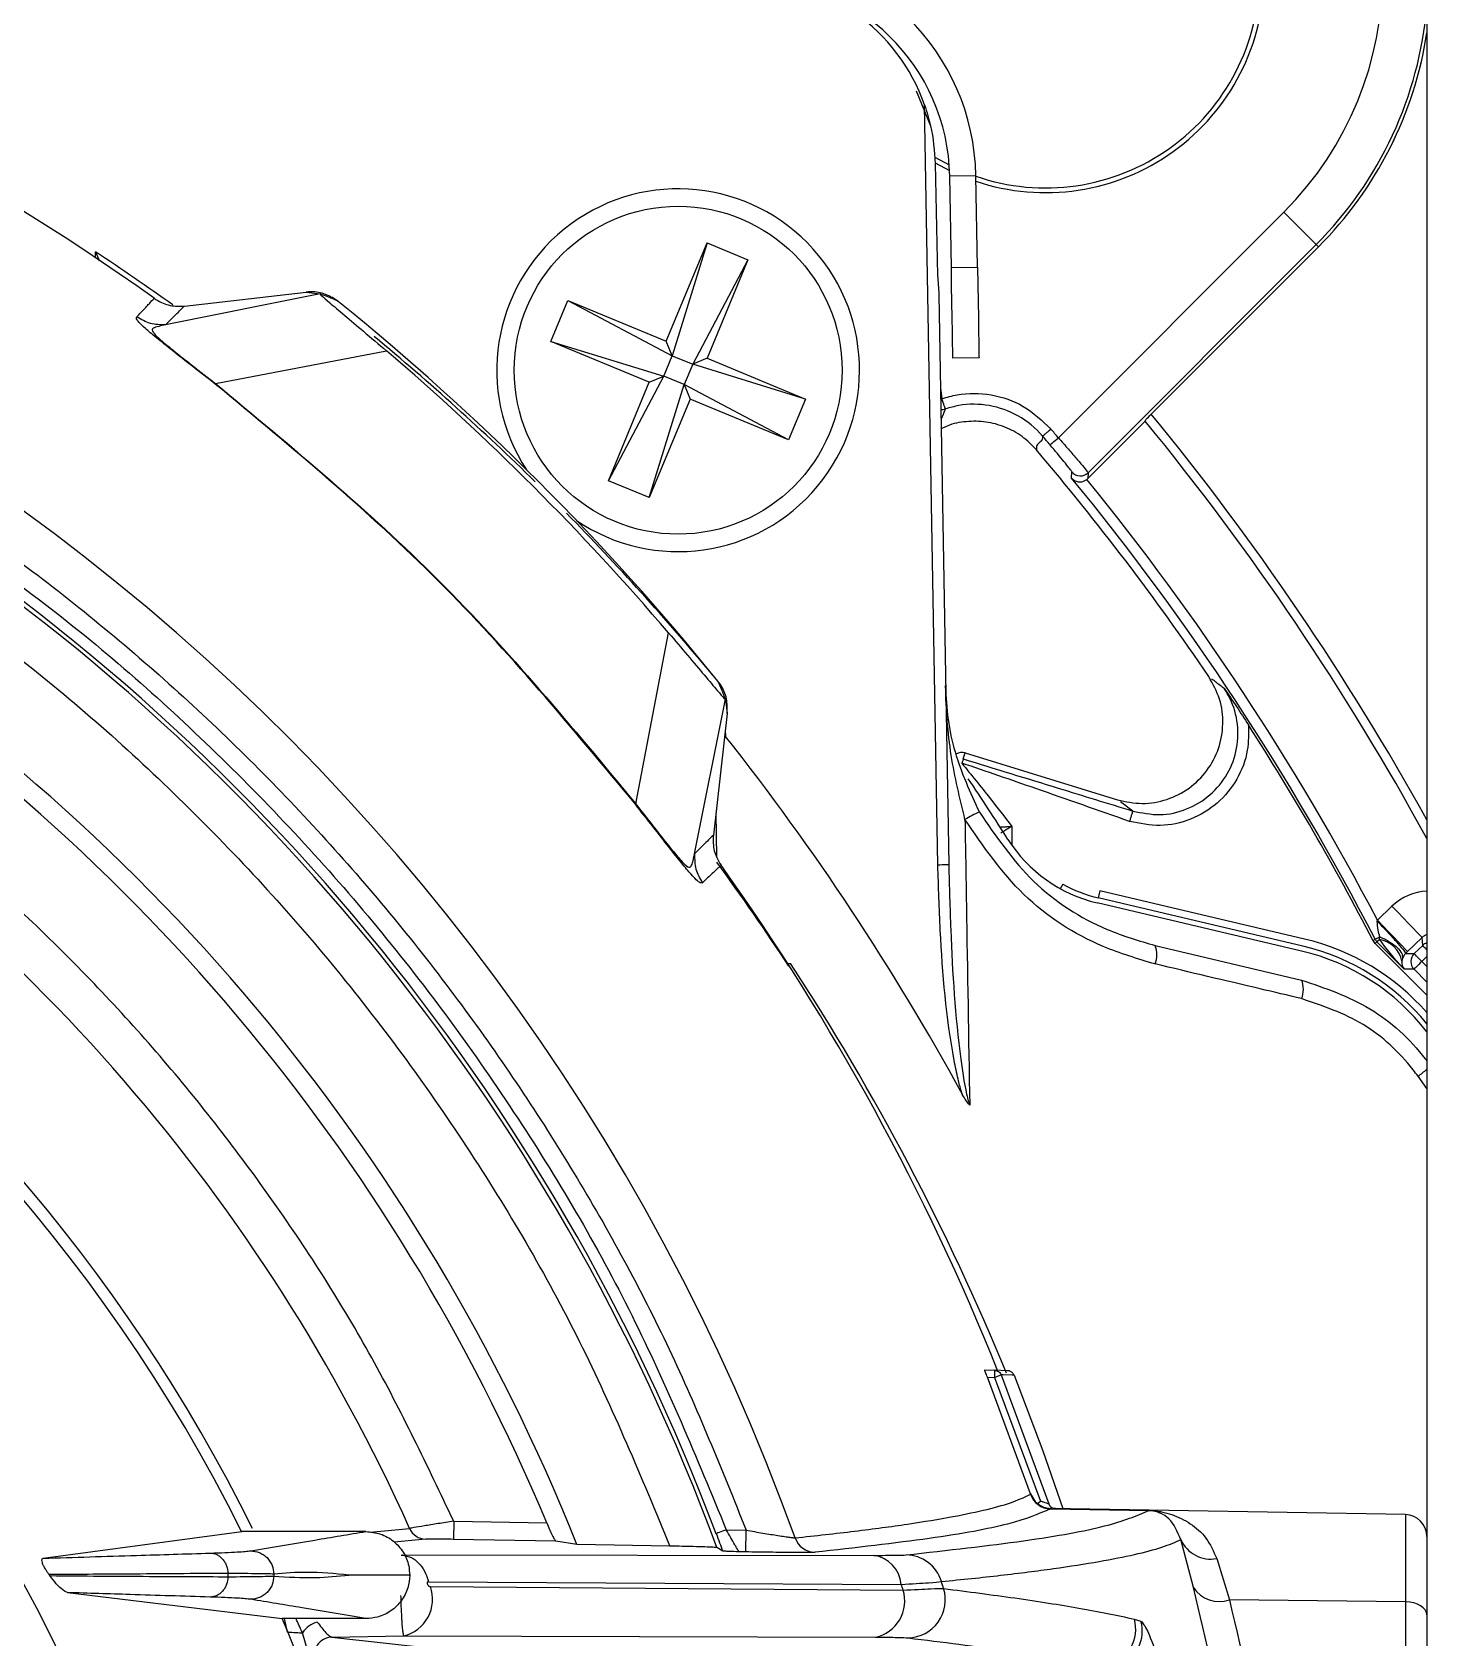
# Model space of a CAD drawing. Extents: x 7 to 135, y 1 to 99.
# Drawn here: x 130.624 to 132.547, y 46.17 to 48.383 of the extents above; entities that cross this region are included whole.
import ezdxf

# ---------------------------------------------------------------- set-up
doc = ezdxf.new("R2010")
doc.units = 0
doc.header["$MEASUREMENT"] = 0
doc.layers.add('OBJECT', color=7, linetype='CONTINUOUS')

msp = doc.modelspace()

# ---------------------------------------------------------------- linework, layer by layer
at = {"layer": 'OBJECT'}
for p, q in [((132.5466, 53.4695), (132.5466, 44.4969)), ((131.8426, 48.3024), (131.8625, 48.2541)), ((131.8725, 47.2354), (131.8542, 48.283)), ((131.8685, 48.2112), (131.8882, 48.2003)), ((131.8688, 48.2034), (131.8886, 48.1928)), ((131.8688, 48.2022), (131.8719, 48.0481)), ((131.9249, 48.1854), (131.8889, 48.1848)), ((131.8911, 48.0589), (131.8889, 48.1848)), ((131.9271, 48.0595), (131.9249, 48.1854)), ((132.0386, 47.8243), (132.3495, 48.1352)), ((130.7114, 48.0725), (130.7114, 48.0805)), ((131.498, 47.9573), (131.5543, 48.0931)), ((131.5543, 48.0931), (131.5063, 47.9373)), ((131.5543, 48.0931), (131.6107, 48.0697)), ((132.394, 48.0907), (132.0795, 47.7762)), ((132.1664, 47.8569), (132.3971, 48.0876)), ((132.394, 48.0907), (132.3971, 48.0876)), ((131.6107, 48.0697), (131.5345, 47.9257)), ((131.6107, 48.0697), (131.5544, 47.9339)), ((131.8911, 48.0589), (131.9271, 48.0595)), ((131.0209, 48.0225), (130.8078, 47.98)), ((130.8338, 48.0059), (131.0015, 48.025)), ((131.0015, 48.025), (131.0209, 48.0225)), ((131.3389, 47.9572), (131.3623, 48.0136)), ((131.3623, 48.0136), (131.5063, 47.9373)), ((131.3623, 48.0136), (131.498, 47.9573)), ((131.8738, 48.0215), (131.8875, 47.2356)), ((130.8078, 47.98), (130.8078, 47.98)), ((130.8768, 47.8989), (131.1124, 47.9442)), ((131.3389, 47.9572), (131.4946, 47.9092)), ((131.4747, 47.9009), (131.3389, 47.9572)), ((131.5063, 47.9373), (131.498, 47.9573)), ((131.4946, 47.9092), (131.5063, 47.9373)), ((131.5063, 47.9373), (131.5345, 47.9257)), ((131.5345, 47.9257), (131.5228, 47.8975)), ((131.5544, 47.9339), (131.5345, 47.9257)), ((131.6902, 47.8776), (131.5345, 47.9257)), ((131.5544, 47.9339), (131.6902, 47.8776)), ((131.9293, 47.9346), (131.8933, 47.9339)), ((130.8768, 47.8989), (130.8764, 47.8984)), ((131.4184, 47.7651), (131.4946, 47.9092)), ((131.4184, 47.7651), (131.4747, 47.9009)), ((131.4747, 47.9009), (131.4946, 47.9092)), ((131.4747, 47.7418), (131.5228, 47.8975)), ((131.5228, 47.8975), (131.4946, 47.9092)), ((131.5228, 47.8975), (131.531, 47.8776)), ((131.6668, 47.8213), (131.5228, 47.8975)), ((131.531, 47.8776), (131.4747, 47.7418)), ((131.6668, 47.8213), (131.531, 47.8776)), ((131.6902, 47.8776), (131.6668, 47.8213)), ((131.876, 47.893), (131.8781, 47.8783)), ((131.8763, 47.8781), (131.8781, 47.8783)), ((132.0791, 47.768), (132.1583, 47.8472)), ((132.1583, 47.8472), (132.1578, 47.8473)), ((131.4747, 47.7418), (131.4184, 47.7651)), ((132.0569, 47.7687), (132.0573, 47.7772)), ((132.0791, 47.768), (132.0778, 47.7669)), ((132.0795, 47.7762), (132.0791, 47.768)), ((131.4561, 47.3197), (131.5013, 47.5553)), ((131.5371, 47.2507), (131.5796, 47.4638)), ((131.5796, 47.4638), (131.5821, 47.4444)), ((131.5821, 47.4444), (131.563, 47.2767)), ((131.5795, 47.4212), (131.5796, 47.4128)), ((131.9075, 47.3816), (131.9101, 47.3901)), ((131.9101, 47.3901), (132.1203, 47.3253)), ((131.5665, 47.3073), (131.5675, 47.2464)), ((131.9744, 47.2886), (131.9744, 47.2628)), ((132.0446, 47.209), (132.0413, 47.2028)), ((132.096, 47.1998), (132.0937, 47.1901)), ((132.3755, 47.1236), (132.0937, 47.1901)), ((132.3778, 47.1334), (132.096, 47.1998)), ((132.3739, 47.1168), (132.0921, 47.1832)), ((132.4784, 47.1593), (132.4984, 47.1785)), ((132.4783, 47.1579), (132.4784, 47.1593)), ((132.1721, 47.1244), (132.3739, 47.0768)), ((132.4751, 47.1274), (132.4724, 47.1312)), ((132.4778, 47.1294), (132.4751, 47.1274)), ((132.4751, 47.1274), (132.5466, 47.0559)), ((132.5153, 47.092), (132.4778, 47.1294)), ((132.4812, 47.1328), (132.4818, 47.1366)), ((132.5401, 47.1354), (132.5201, 47.1161)), ((132.5291, 47.1133), (132.5408, 47.1246)), ((132.5408, 47.1246), (132.5401, 47.1354)), ((131.6656, 47.0995), (131.6694, 47.0995)), ((132.513, 47.1067), (132.5122, 47.1028)), ((132.5201, 47.1161), (132.5173, 47.1134)), ((132.5173, 47.1134), (132.5291, 47.1133)), ((132.5466, 47.1094), (132.5395, 47.1025)), ((132.5395, 47.1025), (132.5466, 47.0954)), ((132.5289, 47.0919), (132.5153, 47.092)), ((132.5466, 47.0741), (132.5289, 47.0919)), ((132.5466, 46.9274), (132.5344, 46.9443)), ((131.9066, 46.918), (131.9062, 46.9192)), ((131.9069, 46.9179), (131.907, 46.9179)), ((131.937, 46.5395), (131.9508, 46.539)), ((132.0004, 46.3688), (131.9408, 46.5294)), ((131.9408, 46.5294), (131.9508, 46.529)), ((131.9687, 46.5384), (131.9508, 46.539)), ((131.9508, 46.529), (132.0139, 46.3587)), ((131.9597, 46.5327), (132.0254, 46.355)), ((131.9626, 46.5326), (131.9597, 46.5327)), ((131.9748, 46.5322), (131.9626, 46.5326)), ((131.9776, 46.5321), (131.9748, 46.5322)), ((132, 46.3683), (132.0004, 46.3688)), ((132, 46.3683), (132, 46.3683)), ((132.0098, 46.3553), (132.0139, 46.3587)), ((132.5171, 46.34), (132.0278, 46.3486)), ((132.0282, 46.3486), (132.0279, 46.3481)), ((132.0279, 46.3481), (132.1633, 46.3457)), ((132.0279, 46.348), (132.0279, 46.3481)), ((132.1633, 46.3456), (132.0279, 46.348)), ((131.2051, 46.3309), (131.2046, 46.3059)), ((131.2051, 46.3309), (131.3334, 46.3287)), ((132.5171, 46.34), (132.5171, 46.2198)), ((130.6391, 46.2798), (130.9128, 46.3167)), ((131.0841, 46.3167), (130.9128, 46.3167)), ((131.0898, 46.3157), (131.1443, 46.321)), ((131.1665, 46.3061), (131.1231, 46.3021)), ((131.3461, 46.3034), (131.2046, 46.3059)), ((131.3748, 46.2988), (131.3461, 46.3034)), ((131.5809, 46.3191), (131.6083, 46.3186)), ((131.6078, 46.2886), (131.6083, 46.3186)), ((132.2248, 46.2396), (132.2076, 46.3056)), ((131.1361, 46.2836), (131.1327, 46.2835)), ((131.1333, 46.2844), (131.7841, 46.2839)), ((131.5032, 46.2966), (131.3748, 46.2988)), ((131.576, 46.2897), (131.568, 46.2946)), ((131.6078, 46.2886), (131.5986, 46.2888)), ((130.8938, 46.259), (130.8938, 46.2544)), ((132.2569, 46.2795), (132.2744, 46.2224)), ((130.957, 46.2581), (130.957, 46.2553)), ((131.1444, 46.2568), (131.1444, 46.2566)), ((131.1702, 46.2475), (131.8221, 46.2438)), ((131.1729, 46.2408), (131.8246, 46.2359)), ((130.6726, 46.2325), (130.9685, 46.1967)), ((132.5171, 46.2198), (132.2744, 46.2224)), ((132.5171, 46.2198), (132.5171, 45.7398)), ((131.0841, 46.1967), (130.9685, 46.1967)), ((130.9759, 46.178), (130.972, 46.1967)), ((132.1433, 46.1961), (132.1525, 46.1933)), ((131.0047, 46.1484), (130.9966, 46.1771)), ((131.0372, 46.1712), (131.1361, 46.1729)), ((131.0372, 46.1712), (131.2492, 46.1478)), ((131.1361, 46.1729), (131.7866, 46.1711))]:
    msp.add_line(p, q, dxfattribs=at)
at = {"layer": 'OBJECT', "flags": 128}
for points in [[(132.3495, 48.1352), (132.3581, 48.1266), (132.3663, 48.1184), (132.374, 48.1107), (132.3807, 48.104), (132.3862, 48.0985), (132.3904, 48.0943), (132.393, 48.0917), (132.394, 48.0907)], [(131.8933, 47.9339), (131.8932, 47.9363), (131.8931, 47.9434), (131.8929, 47.955), (131.8926, 47.9705), (131.8923, 47.9895), (131.8919, 48.0111), (131.8915, 48.0345), (131.8911, 48.0589)], [(131.9271, 48.0595), (131.9275, 48.0352), (131.9279, 48.0117), (131.9283, 47.9901), (131.9286, 47.9712), (131.9289, 47.9556), (131.9291, 47.9441), (131.9292, 47.937), (131.9293, 47.9346)], [(131.8828, 47.8641), (131.8827, 47.8645), (131.8824, 47.8653), (131.8819, 47.8666), (131.8813, 47.8684), (131.8806, 47.8706), (131.8798, 47.873), (131.879, 47.8756), (131.8781, 47.8783)], [(131.8765, 47.8634), (131.8796, 47.8634), (131.8828, 47.8641)], [(132.0271, 47.8146), (132.0274, 47.8149), (132.0281, 47.8154), (132.0291, 47.8163), (132.0306, 47.8175), (132.0323, 47.819), (132.0342, 47.8207), (132.0364, 47.8225), (132.0386, 47.8243)], [(131.9075, 47.3816), (131.9074, 47.3815), (131.9073, 47.3812), (131.9072, 47.3806), (131.9069, 47.3799), (131.9067, 47.379), (131.9064, 47.3781), (131.906, 47.377), (131.9057, 47.3759)], [(131.9574, 47.2879), (131.958, 47.2879), (131.9608, 47.2881), (131.9629, 47.2881), (131.9658, 47.2882), (131.9658, 47.2882), (131.9658, 47.2882)], [(131.8875, 47.2356), (131.8872, 47.2356), (131.8863, 47.2356), (131.885, 47.2356), (131.8831, 47.2355), (131.8808, 47.2355), (131.8782, 47.2355), (131.8754, 47.2354), (131.8725, 47.2354)], [(132.4984, 47.1785), (132.5064, 47.1702), (132.5142, 47.1622), (132.5213, 47.1548), (132.5276, 47.1483), (132.5328, 47.1429), (132.5367, 47.1389), (132.5391, 47.1363), (132.5401, 47.1354)], [(132.4784, 47.1593), (132.4865, 47.1509), (132.4942, 47.1429), (132.5014, 47.1355), (132.5077, 47.129), (132.5128, 47.1236), (132.5167, 47.1196), (132.5192, 47.1171), (132.5201, 47.1161)], [(132.4724, 47.1312), (132.4728, 47.1315), (132.4745, 47.1327), (132.4751, 47.1332)], [(132.4751, 47.1332), (132.4752, 47.1332), (132.4756, 47.1334), (132.4762, 47.1337), (132.477, 47.1341), (132.4779, 47.1346), (132.4791, 47.1352), (132.4804, 47.1359), (132.4818, 47.1366)], [(132.4812, 47.1328), (132.4804, 47.1321), (132.4798, 47.1314), (132.4792, 47.1308), (132.4787, 47.1303), (132.4784, 47.13), (132.4781, 47.1297), (132.4779, 47.1295), (132.4778, 47.1294)], [(132.5466, 47.1186), (132.5455, 47.1198), (132.5439, 47.1214), (132.5426, 47.1227), (132.5417, 47.1238), (132.5411, 47.1244), (132.5408, 47.1246)], [(132.5395, 47.1025), (132.5374, 47.1004), (132.5355, 47.0985), (132.5336, 47.0966), (132.5321, 47.095), (132.5307, 47.0937), (132.5297, 47.0927), (132.5291, 47.0921), (132.5289, 47.0919)], [(132.5395, 47.1025), (132.5375, 47.1046), (132.5355, 47.1066), (132.5338, 47.1084), (132.5322, 47.11), (132.5309, 47.1114), (132.5299, 47.1124), (132.5293, 47.113), (132.5291, 47.1133)], [(131.9069, 46.9179), (131.9069, 46.9181), (131.9068, 46.9182), (131.9067, 46.9184), (131.9066, 46.9186), (131.9065, 46.9187), (131.9064, 46.9189), (131.9063, 46.919), (131.9062, 46.9192)], [(131.9776, 46.5321), (132.0173, 46.4279), (132.0449, 46.3483)], [(131.5809, 46.3191), (131.5782, 46.318), (131.5756, 46.3171), (131.5732, 46.3162), (131.5711, 46.3154), (131.5693, 46.3147), (131.568, 46.3142), (131.5672, 46.3139), (131.5669, 46.3138)], [(132.5466, 46.2018), (132.5461, 46.2053), (132.5444, 46.2086), (132.5417, 46.2117), (132.538, 46.2144), (132.5336, 46.2167), (132.5285, 46.2184), (132.5229, 46.2194), (132.5171, 46.2198)], [(130.9765, 46.178), (130.979, 46.1779), (130.982, 46.1778), (130.9849, 46.1777), (130.9877, 46.1775), (130.9902, 46.1774), (130.9926, 46.1773), (130.9948, 46.1772), (130.9966, 46.1771)]]:
    msp.add_lwpolyline(points, dxfattribs=at)
at = {"layer": 'OBJECT'}
msp.add_circle((131.5145, 47.9174), 0.226, dxfattribs=at)
for centre, radius, start, end in [((132.021, 48.4637), 0.4645, 315, 135), ((128.8466, 45.2895), 3.35, 54.4956, 86.4858), ((131.6119, 48.1799), 0.313, 1, 90), ((131.6089, 48.1969), 0.26, 19.3349, 90), ((131.6119, 48.1799), 0.277, 1, 90), ((132.021, 48.4637), 0.295, 250.9898, 0), ((132.021, 48.4637), 0.3015, 251.4421, 0), ((132.021, 48.4637), 0.5275, 315, 355.1237), ((132.021, 48.4637), 0.5319, 315, 351.2038), ((132.021, 48.4637), 0.5319, 315, 351.1971), ((128.8466, 45.2895), 3.0068, 19.7991, 86.1975), ((131.5145, 47.9174), 0.25, 235.8544, 213.2801), ((128.8466, 45.2495), 3.39, 54.4445, 56.6263), ((128.8466, 45.2895), 3.5, 38.9328, 51.0672), ((128.8466, 45.2495), 3.525, 45.4958, 50.3588), ((128.8466, 45.2895), 3.4902, 40.4808, 49.5192), ((129.2727, 45.4814), 3.744, 29.0209, 39.3836), ((129.2727, 45.4814), 3.6248, 40.2672, 40.5172), ((129.2727, 45.4814), 3.7315, 28.6721, 39.3474), ((129.2727, 45.4814), 3.6098, 40.2672, 40.5172), ((129.2727, 45.4814), 3.591, 34.1088, 40.375), ((128.8466, 45.2895), 2.9067, 20.6331, 58.5533), ((129.2727, 45.4814), 3.6033, 27.2839, 39.4045), ((132.0689, 47.7868), 0.015, 219.5269, 314.9769), ((129.2727, 45.4814), 3.6183, 27.627, 39.1716), ((128.8466, 45.2895), 2.901, 20.2713, 58.3816), ((128.8466, 45.2495), 3.525, 39.6233, 44.5042), ((128.8466, 45.2837), 2.31, 26.5633, 153.4367), ((128.8466, 45.2895), 2.3227, 26.3595, 84.81), ((128.8466, 45.2895), 2.7223, 21.7629, 58.2428), ((128.8466, 45.2895), 2.6951, 22.6787, 57.7416), ((128.8466, 45.2895), 2.5186, 24.1756, 57.6208), ((128.8466, 45.2495), 3.4856, 28.6224, 38.3623), ((129.2727, 45.4814), 3.5999, 27.2756, 32.7442), ((131.9057, 47.3757), 0.015, 72.88, 123.5065), ((131.9057, 47.3757), 0.000167, 72.88, 213.7823), ((128.8466, 45.2895), 3.698, 32.3958, 33.9422), ((132.0187, 47.1103), 0.2172, 114.2092, 120.088), ((132.138, 47.3779), 0.2, 212.3958, 256.74), ((128.8466, 45.2495), 3.3711, 33.2147, 36.18), ((128.8466, 45.2895), 3.35, 21.8973, 35.5044), ((132.138, 47.3779), 0.193, 241.086, 256.74), ((132.1398, 47.1118), 0.0347, 338.2972, 21.2729), ((132.3036, 46.8185), 0.3135, 39.1841, 76.74), ((132.3036, 46.8185), 0.3235, 41.3091, 76.74), ((132.4884, 47.14), 0.015, 207.2893, 224.9949), ((132.4744, 47.0947), 0.0387, 12.1052, 79.859), ((132.5512, 47.1138), 0.015, 107.9556, 133.9824), ((128.8466, 45.2495), 3.375, 22.3919, 33.2401), ((132.3036, 46.8185), 0.3065, 37.55, 76.74), ((132.5395, 47.1025), 0.015, 134.0208, 224.9792), ((132.3421, 47.064), 0.0343, 338.1097, 22.0409), ((132.3401, 47.2063), 0.3262, 306.5574, 309.2854), ((128.8466, 45.2837), 2.0098, 315.4001, 44.5999), ((128.8466, 45.2837), 1.8907, 318.3698, 41.6302), ((128.8466, 45.2837), 1.8831, 318.6329, 41.3671), ((131.8791, 46.534), 0.0719, 356.0126, 3.9874), ((132.0284, 46.378), 0.03, 198.8907, 268.9758), ((132.0284, 46.3781), 0.03, 198.9894, 268.9946), ((132.0348, 46.3582), 0.00997, 198.5636, 256.7253), ((132.1666, 46.3457), 0.00334, 179.3446, 180.6554), ((132.5166, 46.31), 0.03, 0, 89), ((131.167, 46.331), 0.0248, 203.744, 268.7654), ((131.7038, 46.3179), 0.0299, 199.4704, 268.7725), ((132.249, 46.3241), 0.0454, 204.1452, 280.0651), ((131.7779, 46.24), 0.0443, 4.9808, 81.9458), ((131.8275, 46.2323), 0.0523, 17.2327, 88.7602), ((131.1241, 46.2234), 0.0519, 283.4062, 19.6375), ((128.8466, 45.2895), 3.1248, 17.6308, 17.7829), ((131.8303, 46.2226), 0.0525, 271.4584, 17.2011), ((128.8466, 45.2895), 3.1787, 17.364, 17.5454), ((132.2608, 46.2633), 0.0431, 213.2465, 288.3212), ((131.7757, 46.2211), 0.0512, 282.3927, 16.906), ((128.8466, 45.2837), 2.31, 9.5438, 23.2808), ((131.0276, 46.1562), 0.0374, 106.7495, 146.016), ((132.0926, 46.1823), 0.0526, 286.9458, 15.2623), ((132.1017, 46.1796), 0.0526, 294.466, 15.102), ((131.0378, 46.1462), 0.025, 91.5274, 201.121)]:
    msp.add_arc(centre, radius, start, end, dxfattribs=at)
for centre, major_axis, ratio, start_param, end_param in [((132.5505, 47.1246), (-0.0052, 0.0748), 0.999741, 6.265044, 6.981189), ((132.5259, 47.1026), (-0.0519, 0.0523), 0.20355, 0.769922, 1.571551), ((132.5505, 47.1246), (-0.001, 0.015), 0.99767, 0.19132, 0.698004), ((132.5259, 47.1026), (0.0062, 0.014), 0.879711, 1.928267, 2.729895), ((129.2173, 45.2837), (1.7429, 0), 0.977124, 0.607532, 0.60866)]:
    msp.add_ellipse(centre, major_axis=major_axis, ratio=ratio, start_param=start_param, end_param=end_param, dxfattribs=at)
for points, knots in [([(131.8542, 48.283), (131.8572, 48.2734), (131.8656, 48.2471), (131.8676, 48.2197), (131.8688, 48.2022)], [0, 0, 0, 0, 0.364087, 1, 1, 1, 1]), ([(129.0488, 48.2298), (129.1388, 48.2212), (129.3203, 48.2038), (129.59, 48.1456), (129.8579, 48.0626), (130.1203, 47.9524), (130.3734, 47.8159), (130.6128, 47.6548), (130.8353, 47.471), (131.038, 47.2671), (131.2182, 47.0469), (131.3739, 46.8136), (131.5063, 46.5715), (131.5745, 46.4024), (131.6083, 46.3186)], [0, 0, 0, 0, 0.080321, 0.16194, 0.244772, 0.329378, 0.414487, 0.5, 0.585518, 0.670628, 0.755228, 0.838066, 0.919682, 1, 1, 1, 1]), ([(130.7114, 48.0805), (130.7115, 48.0804), (130.7133, 48.0762), (130.7149, 48.0721), (130.7165, 48.0681)], [0, 0, 0, 0, 0.01806, 1, 1, 1, 1]), ([(131.8719, 48.0481), (131.8728, 48.0394), (131.8736, 48.0305), (131.8738, 48.0217), (131.8738, 48.0215)], [0, 0, 0, 0, 0.976643, 1, 1, 1, 1]), ([(130.7681, 47.9909), (130.7701, 47.9929), (130.7742, 47.9973), (130.7795, 48.003), (130.7842, 48.0081), (130.7879, 48.012), (130.7904, 48.0147), (130.7919, 48.0163), (130.7921, 48.0165), (130.7922, 48.0166)], [0, 0, 0, 0, 0.124105, 0.263212, 0.41732, 0.571428, 0.714286, 0.857143, 1, 1, 1, 1]), ([(130.7922, 48.0166), (130.7955, 48.0146), (130.8044, 48.009), (130.819, 48.0051), (130.8298, 48.0057), (130.8338, 48.0059)], [0, 0, 0, 0, 0.2638826, 0.7230955, 1, 1, 1, 1]), ([(131.046, 48.0121), (131.0404, 48.0158), (131.0291, 48.0232), (131.0129, 48.0259), (131.0039, 48.0252), (131.0015, 48.025)], [0, 0, 0, 0, 0.425022, 0.850045, 1, 1, 1, 1]), ([(131.0209, 48.0225), (131.021, 48.0223), (131.0211, 48.022), (131.024, 48.0192), (131.0333, 48.0111), (131.0535, 47.994), (131.081, 47.9709), (131.1017, 47.9533), (131.1124, 47.9442)], [0, 0, 0, 0, 0.061295, 0.157978, 0.353026, 0.568966, 0.775601, 1, 1, 1, 1]), ([(131.046, 48.0121), (131.0458, 48.0122), (131.0453, 48.0125), (131.0416, 48.0143), (131.0361, 48.0168), (131.0292, 48.0196), (131.0237, 48.0215), (131.0209, 48.0225)], [0, 0, 0, 0, 0.187145, 0.391348, 0.595125, 0.793954, 1, 1, 1, 1]), ([(130.8764, 47.8984), (130.8659, 47.9065), (130.845, 47.9228), (130.8168, 47.9449), (130.7939, 47.9631), (130.7742, 47.9797), (130.767, 47.9881), (130.7677, 47.99), (130.7681, 47.9909)], [0, 0, 0, 0, 0.125022, 0.25026, 0.372598, 0.500557, 0.750171, 1, 1, 1, 1]), ([(130.8078, 47.98), (130.8007, 47.9801), (130.7865, 47.9802), (130.7743, 47.9873), (130.7681, 47.9909)], [0, 0, 0, 0, 0.499995, 1, 1, 1, 1]), ([(130.8078, 47.98), (130.8154, 47.9875), (130.8305, 48.0026), (130.8327, 48.0048), (130.8338, 48.0059)], [0, 0, 0, 0, 0.5000023, 1, 1, 1, 1]), ([(130.8078, 47.98), (130.8046, 47.9793), (130.7982, 47.9779), (130.79, 47.9756), (130.7882, 47.9714), (130.798, 47.9619), (130.8097, 47.9519), (130.8203, 47.9433), (130.8332, 47.9331), (130.8475, 47.9218), (130.8626, 47.91), (130.8725, 47.9023), (130.8768, 47.8989)], [0, 0, 0, 0, 0.167654, 0.336417, 0.499288, 0.624454, 0.681335, 0.749951, 0.805261, 0.875044, 0.945879, 1, 1, 1, 1]), ([(131.4555, 47.3193), (131.368, 47.4248), (131.1929, 47.6358), (130.9819, 47.8109), (130.8764, 47.8984)], [0, 0, 0, 0, 0.500003, 1, 1, 1, 1]), ([(130.8768, 47.8989), (130.9823, 47.8115), (131.1934, 47.6364), (131.3685, 47.4253), (131.4561, 47.3197)], [0, 0, 0, 0, 0.499779, 1, 1, 1, 1]), ([(131.8781, 47.8783), (131.885, 47.8803), (131.907, 47.8864), (131.9463, 47.8857), (131.9928, 47.8702), (132.0163, 47.8478), (132.0283, 47.8364)], [0, 0, 0, 0, 0.130586, 0.415736, 0.701006, 1, 1, 1, 1]), ([(131.8828, 47.8641), (131.8815, 47.8607), (131.8794, 47.8551), (131.8772, 47.8509), (131.8764, 47.8493)], [0, 0, 0, 0, 0.621902, 1, 1, 1, 1]), ([(132.0169, 47.8266), (132.0169, 47.8266), (132.0073, 47.8377), (131.9847, 47.8565), (131.9438, 47.8708), (131.9086, 47.8713), (131.889, 47.8658), (131.8828, 47.8641)], [0, 0, 0, 0, 0.0000159, 0.299019, 0.584282, 0.8694193, 1, 1, 1, 1]), ([(132.1578, 47.8473), (132.1583, 47.8479), (132.1592, 47.8492), (132.1639, 47.8542), (132.1664, 47.8569), (132.1664, 47.8569)], [0, 0, 0, 0, 0.442796, 0.993215, 1, 1, 1, 1]), ([(132.0084, 47.8076), (132.0021, 47.8141), (131.9894, 47.8271), (131.9652, 47.8399), (131.9388, 47.8472), (131.9117, 47.8473), (131.8904, 47.8436), (131.8797, 47.8378), (131.877, 47.8364)], [0, 0, 0, 0, 0.18736, 0.374545, 0.561493, 0.74874, 0.936026, 1, 1, 1, 1]), ([(132.0169, 47.8266), (132.0171, 47.8268), (132.0175, 47.8271), (132.0202, 47.8294), (132.0239, 47.8326), (132.0269, 47.8351), (132.0283, 47.8364)], [0, 0, 0, 0, 0.250021, 0.500018, 0.750007, 1, 1, 1, 1]), ([(132.0169, 47.8266), (132.0169, 47.8251), (132.0168, 47.8222), (132.0149, 47.8195), (132.0124, 47.8175), (132.0099, 47.8153), (132.0082, 47.8125), (132.0083, 47.8093), (132.0084, 47.8076)], [0, 0, 0, 0, 0.163668, 0.312759, 0.503066, 0.684107, 0.835594, 1, 1, 1, 1]), ([(132.0573, 47.7772), (132.0572, 47.7775), (132.0569, 47.7781), (132.0535, 47.7825), (132.0467, 47.791), (132.0376, 47.8022), (132.0306, 47.8105), (132.0271, 47.8146)], [0, 0, 0, 0, 0.128378, 0.346161, 0.564348, 0.782273, 1, 1, 1, 1]), ([(132.0386, 47.8243), (132.0433, 47.819), (132.0527, 47.8083), (132.065, 47.7939), (132.0743, 47.7829), (132.0789, 47.7772), (132.0793, 47.7765), (132.0795, 47.7762)], [0, 0, 0, 0, 0.218048, 0.43609, 0.654202, 0.871782, 1, 1, 1, 1]), ([(130.3578, 47.7901), (130.448, 47.7316), (130.6292, 47.614), (130.8749, 47.4003), (131.098, 47.1616), (131.292, 46.8986), (131.4574, 46.618), (131.5398, 46.4185), (131.5809, 46.3191)], [0, 0, 0, 0, 0.165461, 0.332207, 0.5, 0.667784, 0.834534, 1, 1, 1, 1]), ([(132.0569, 47.7687), (132.0569, 47.7687), (132.0579, 47.7676), (132.0605, 47.7654), (132.0652, 47.7635), (132.0702, 47.7635), (132.0744, 47.7646), (132.0767, 47.7661), (132.0778, 47.7669)], [0, 0, 0, 0, 0.005484, 0.227477, 0.508101, 0.711941, 0.855619, 1, 1, 1, 1]), ([(130.3388, 47.7071), (130.4245, 47.6504), (130.5967, 47.5366), (130.8301, 47.3309), (131.0422, 47.1019), (131.2269, 46.8503), (131.3846, 46.5821), (131.4637, 46.3915), (131.5032, 46.2966)], [0, 0, 0, 0, 0.165503, 0.332246, 0.5, 0.667744, 0.834492, 1, 1, 1, 1]), ([(131.5013, 47.5553), (131.5102, 47.5449), (131.5279, 47.5241), (131.5517, 47.4958), (131.5692, 47.475), (131.578, 47.465), (131.5791, 47.4641), (131.5796, 47.4638)], [0, 0, 0, 0, 0.217935, 0.435233, 0.661572, 0.868602, 1, 1, 1, 1]), ([(131.5796, 47.4638), (131.5786, 47.4666), (131.5767, 47.4721), (131.5739, 47.479), (131.5714, 47.4845), (131.5696, 47.4882), (131.5693, 47.4887), (131.5692, 47.4889)], [0, 0, 0, 0, 0.206023, 0.404821, 0.608638, 0.812835, 1, 1, 1, 1]), ([(131.5821, 47.4444), (131.5822, 47.4512), (131.5825, 47.4647), (131.5761, 47.4798), (131.5706, 47.487), (131.5692, 47.4889)], [0, 0, 0, 0, 0.425019, 0.850042, 1, 1, 1, 1]), ([(131.9099, 47.2982), (131.9028, 47.3275), (131.8882, 47.3879), (131.8837, 47.4504), (131.8832, 47.4826), (131.8832, 47.4829)], [0, 0, 0, 0, 0.4827772, 0.9956769, 1, 1, 1, 1]), ([(131.8832, 47.4829), (131.8832, 47.4826), (131.8837, 47.4519), (131.8912, 47.3916), (131.9171, 47.3357), (131.9297, 47.3084)], [0, 0, 0, 0, 0.004206, 0.5141, 1, 1, 1, 1]), ([(132.1203, 47.3253), (132.1316, 47.3229), (132.1541, 47.3181), (132.1888, 47.3243), (132.2198, 47.34), (132.2447, 47.3646), (132.261, 47.3955), (132.2669, 47.4298), (132.2628, 47.4648), (132.2516, 47.485), (132.246, 47.4951)], [0, 0, 0, 0, 0.124869, 0.249786, 0.374742, 0.499726, 0.624728, 0.749739, 0.87475, 1, 1, 1, 1]), ([(132.1412, 47.3098), (132.1536, 47.3073), (132.1784, 47.3022), (132.2162, 47.3108), (132.2489, 47.3305), (132.2733, 47.3601), (132.2864, 47.3961), (132.2869, 47.4343), (132.2778, 47.4622), (132.2692, 47.4759), (132.2673, 47.479)], [0, 0, 0, 0, 0.137426, 0.274839, 0.412107, 0.549203, 0.686223, 0.823299, 0.960533, 1, 1, 1, 1]), ([(132.2498, 47.4922), (132.2518, 47.4908), (132.2576, 47.4863), (132.2634, 47.4819), (132.2673, 47.479)], [0, 0, 0, 0, 0.328229, 1, 1, 1, 1]), ([(132.2673, 47.479), (132.2674, 47.4789), (132.273, 47.4705), (132.2839, 47.4543), (132.2951, 47.4371), (132.3006, 47.4286)], [0, 0, 0, 0, 0.006857, 0.513115, 1, 1, 1, 1]), ([(131.2051, 46.3309), (131.1689, 46.4068), (131.0965, 46.5592), (130.9597, 46.7733), (130.8036, 46.9746), (130.6277, 47.1589), (130.4362, 47.326), (130.2963, 47.4202), (130.2266, 47.4672)], [0, 0, 0, 0, 0.165725, 0.33245, 0.5, 0.667537, 0.834269, 1, 1, 1, 1]), ([(132.3006, 47.4286), (132.3007, 47.4169), (132.3011, 47.3909), (132.2864, 47.3525), (132.259, 47.3189), (132.2218, 47.2966), (132.179, 47.2869), (132.1508, 47.2926), (132.1367, 47.2955)], [0, 0, 0, 0, 0.140563, 0.312183, 0.483903, 0.655829, 0.827918, 1, 1, 1, 1]), ([(131.9055, 47.3756), (131.9186, 47.3596), (131.942, 47.3309), (131.9645, 47.3015), (131.9744, 47.2886)], [0, 0, 0, 0, 0.560402, 1, 1, 1, 1]), ([(132.1367, 47.2955), (132.0937, 47.3106), (132.0167, 47.3377), (131.9396, 47.3642), (131.9057, 47.3759)], [0, 0, 0, 0, 0.560038, 1, 1, 1, 1]), ([(131.9075, 47.3816), (131.9511, 47.3682), (132.029, 47.3443), (132.1069, 47.3203), (132.1412, 47.3098)], [0, 0, 0, 0, 0.5600383, 1, 1, 1, 1]), ([(132.1412, 47.3098), (132.138, 47.3122), (132.1323, 47.3164), (132.1266, 47.3206), (132.1241, 47.3225)], [0, 0, 0, 0, 0.559106, 1, 1, 1, 1]), ([(131.4561, 47.3197), (131.4559, 47.3196), (131.4556, 47.3194), (131.4555, 47.3193), (131.4555, 47.3193)], [0, 0, 0, 0, 0.4999993, 1, 1, 1, 1]), ([(131.548, 47.211), (131.5474, 47.2107), (131.5462, 47.2101), (131.5419, 47.2126), (131.534, 47.2205), (131.5202, 47.2368), (131.502, 47.2597), (131.48, 47.2879), (131.4636, 47.3088), (131.4555, 47.3193)], [0, 0, 0, 0, 0.175154, 0.335953, 0.499736, 0.628069, 0.749937, 0.875049, 1, 1, 1, 1]), ([(131.4561, 47.3197), (131.4637, 47.3099), (131.479, 47.2902), (131.4998, 47.2638), (131.5164, 47.2436), (131.5273, 47.2322), (131.532, 47.2319), (131.5341, 47.2378), (131.5356, 47.2436), (131.5365, 47.2479), (131.5369, 47.2499), (131.5371, 47.2507)], [0, 0, 0, 0, 0.1230662, 0.2465847, 0.3690531, 0.4915373, 0.6303109, 0.7724631, 0.8994111, 0.9556656, 1, 1, 1, 1]), ([(131.9297, 47.3084), (131.9528, 47.2747), (131.9989, 47.2072), (132.0894, 47.149), (132.1498, 47.131), (132.1721, 47.1244)], [0, 0, 0, 0, 0.38674, 0.7737, 1, 1, 1, 1]), ([(132.1412, 47.3098), (132.1411, 47.3095), (132.1409, 47.3089), (132.1397, 47.3051), (132.1382, 47.3003), (132.1372, 47.297), (132.1367, 47.2955)], [0, 0, 0, 0, 0.270475, 0.562405, 0.789508, 1, 1, 1, 1]), ([(131.563, 47.2767), (131.5619, 47.2756), (131.5597, 47.2734), (131.5447, 47.2583), (131.5371, 47.2507)], [0, 0, 0, 0, 0.499998, 1, 1, 1, 1]), ([(131.563, 47.2767), (131.5628, 47.2729), (131.5622, 47.2623), (131.5659, 47.2477), (131.5716, 47.2385), (131.5738, 47.2351)], [0, 0, 0, 0, 0.263887, 0.723097, 1, 1, 1, 1]), ([(131.9099, 47.2982), (131.9105, 47.259), (131.9127, 47.128), (131.9148, 46.9966), (131.9164, 46.9045)], [0, 0, 0, 0, 0.298972, 1, 1, 1, 1]), ([(132.172, 47.099), (132.1479, 47.1062), (132.0825, 47.1257), (131.9847, 47.1888), (131.9348, 47.2617), (131.9099, 47.2982)], [0, 0, 0, 0, 0.225818, 0.612729, 1, 1, 1, 1]), ([(131.9744, 47.2886), (131.9742, 47.2885), (131.9724, 47.2874), (131.969, 47.2853), (131.9652, 47.2831), (131.9623, 47.2812), (131.9601, 47.2799), (131.9594, 47.2795), (131.9594, 47.2795), (131.9594, 47.2795)], [0, 0, 0, 0, 0.023495, 0.247736, 0.483806, 0.590857, 0.793695, 0.990971, 1, 1, 1, 1]), ([(131.9658, 47.2882), (131.9658, 47.2882), (131.9666, 47.2882), (131.969, 47.2884), (131.9721, 47.2885), (131.9742, 47.2886), (131.9744, 47.2886)], [0, 0, 0, 0, 0.000239, 0.297288, 0.933347, 1, 1, 1, 1]), ([(131.5371, 47.2507), (131.5372, 47.2436), (131.5373, 47.2294), (131.5444, 47.2171), (131.548, 47.211)], [0, 0, 0, 0, 0.4999997, 1, 1, 1, 1]), ([(131.5738, 47.2351), (131.5736, 47.2349), (131.5733, 47.2347), (131.5711, 47.2326), (131.5674, 47.2291), (131.5621, 47.2242), (131.5555, 47.2181), (131.5504, 47.2133), (131.548, 47.211)], [0, 0, 0, 0, 0.1666766, 0.3333439, 0.500001, 0.6870967, 0.853763, 1, 1, 1, 1]), ([(131.9062, 46.9192), (131.9058, 46.9207), (131.9036, 46.9276), (131.8995, 46.9432), (131.8848, 47.0164), (131.8762, 47.1154), (131.8734, 47.2054), (131.8725, 47.2354)], [0, 0, 0, 0, 0.014234, 0.068612, 0.151705, 0.717441, 1, 1, 1, 1]), ([(131.8875, 47.2356), (131.8883, 47.2058), (131.8906, 47.1164), (131.8969, 47.0183), (131.9072, 46.945), (131.9104, 46.9271), (131.9131, 46.9153), (131.915, 46.9084), (131.9161, 46.9052), (131.9164, 46.9045)], [0, 0, 0, 0, 0.268658, 0.805903, 0.884275, 0.935243, 0.969752, 0.993306, 1, 1, 1, 1]), ([(132.4783, 47.1579), (132.4836, 47.1524), (132.4942, 47.1412), (132.5072, 47.1268), (132.516, 47.1163), (132.5169, 47.1144), (132.5173, 47.1134)], [0, 0, 0, 0, 0.25, 0.499995, 0.749999, 1, 1, 1, 1]), ([(132.4818, 47.1366), (132.4809, 47.1396), (132.4789, 47.1465), (132.4785, 47.1538), (132.4783, 47.1579)], [0, 0, 0, 0, 0.42829, 1, 1, 1, 1]), ([(132.4818, 47.1366), (132.4866, 47.1342), (132.4963, 47.1294), (132.5066, 47.1214), (132.5129, 47.1134), (132.513, 47.1089), (132.513, 47.1067)], [0, 0, 0, 0, 0.250002, 0.499997, 0.750013, 1, 1, 1, 1]), ([(132.5173, 47.1134), (132.517, 47.1131), (132.5163, 47.1123), (132.5152, 47.111), (132.5139, 47.109), (132.5134, 47.1076), (132.513, 47.1067)], [0, 0, 0, 0, 0.110431, 0.244869, 0.51199, 1, 1, 1, 1]), ([(132.374, 47.0512), (132.3549, 47.0557), (132.2876, 47.0716), (132.2203, 47.0875), (132.172, 47.099)], [0, 0, 0, 0, 0.283442, 1, 1, 1, 1]), ([(132.3739, 47.0768), (132.4062, 47.0658), (132.471, 47.0438), (132.5243, 46.9948), (132.5458, 46.9663), (132.5466, 46.9652)], [0, 0, 0, 0, 0.4899423, 0.9811838, 1, 1, 1, 1]), ([(132.5344, 46.9443), (132.5322, 46.9472), (132.5114, 46.9751), (132.4616, 47.0213), (132.4032, 47.0412), (132.374, 47.0512)], [0, 0, 0, 0, 0.055698, 0.528179, 1, 1, 1, 1]), ([(131.9164, 46.9045), (131.9162, 46.9046), (131.9125, 46.9086), (131.9097, 46.9133), (131.907, 46.9179)], [0, 0, 0, 0, 0.03308, 1, 1, 1, 1]), ([(131.9408, 46.5294), (131.9403, 46.5306), (131.9393, 46.533), (131.9381, 46.5362), (131.9373, 46.5384), (131.9369, 46.5394), (131.937, 46.5395), (131.937, 46.5395)], [0, 0, 0, 0, 0.2388603, 0.4782226, 0.7026108, 0.9063654, 1, 1, 1, 1]), ([(131.9508, 46.539), (131.9517, 46.5389), (131.9536, 46.5387), (131.9562, 46.5373), (131.9584, 46.5353), (131.9593, 46.5336), (131.9597, 46.5327)], [0, 0, 0, 0, 0.250028, 0.500042, 0.750037, 1, 1, 1, 1]), ([(131.9597, 46.5327), (131.9596, 46.5327), (131.9595, 46.5326), (131.9586, 46.5322), (131.957, 46.5315), (131.9542, 46.5304), (131.9519, 46.5295), (131.9508, 46.529)], [0, 0, 0, 0, 0.166097, 0.305029, 0.500809, 0.759548, 1, 1, 1, 1]), ([(131.9776, 46.5321), (131.9774, 46.5326), (131.9769, 46.5336), (131.976, 46.535), (131.9748, 46.5361), (131.9734, 46.5371), (131.9719, 46.5378), (131.9703, 46.5383), (131.9692, 46.5383), (131.9687, 46.5384)], [0, 0, 0, 0, 0.143846, 0.287691, 0.43153, 0.575371, 0.719215, 0.857749, 1, 1, 1, 1]), ([(131.6757, 46.308), (131.7038, 46.311), (131.761, 46.3173), (131.8332, 46.327), (131.8942, 46.3371), (131.9423, 46.3473), (131.9789, 46.3576), (131.9929, 46.3647), (132, 46.3683)], [0, 0, 0, 0, 0.1608561, 0.3275465, 0.5000762, 0.6645671, 0.8312067, 1, 1, 1, 1]), ([(132.0279, 46.348), (132.0114, 46.341), (131.9784, 46.3269), (131.8703, 46.3069), (131.7588, 46.2944), (131.7032, 46.2881)], [0, 0, 0, 0, 0.333358, 0.666967, 1, 1, 1, 1]), ([(132.0004, 46.3688), (132.0019, 46.3655), (132.0042, 46.3604), (132.0084, 46.3566), (132.0098, 46.3553)], [0, 0, 0, 0, 0.649624, 1, 1, 1, 1]), ([(132.0098, 46.3553), (132.0125, 46.3535), (132.0164, 46.3508), (132.023, 46.3489), (132.0265, 46.3487), (132.0282, 46.3485)], [0, 0, 0, 0, 0.496681, 0.748881, 1, 1, 1, 1]), ([(132.0139, 46.3587), (132.0154, 46.3583), (132.0182, 46.3574), (132.0219, 46.3564), (132.0241, 46.3556), (132.0251, 46.3552), (132.0253, 46.3551), (132.0254, 46.355)], [0, 0, 0, 0, 0.264342, 0.520766, 0.764501, 0.882833, 1, 1, 1, 1]), ([(132.0347, 46.3482), (132.0346, 46.3483), (132.0343, 46.3484), (132.0325, 46.3485), (132.0299, 46.3485), (132.0282, 46.3486)], [0, 0, 0, 0, 0.248465, 0.500595, 1, 1, 1, 1]), ([(131.2051, 46.3309), (131.1978, 46.3298), (131.1832, 46.3275), (131.1638, 46.3244), (131.1493, 46.3219), (131.1459, 46.3213), (131.1443, 46.321)], [0, 0, 0, 0, 0.250062, 0.499864, 0.759262, 1, 1, 1, 1]), ([(131.3334, 46.3287), (131.3347, 46.3256), (131.3373, 46.3194), (131.3411, 46.3114), (131.3441, 46.3057), (131.3456, 46.3036), (131.346, 46.3035), (131.3461, 46.3034)], [0, 0, 0, 0, 0.243971, 0.488093, 0.725805, 0.945379, 1, 1, 1, 1]), ([(131.8287, 46.2845), (131.886, 46.2909), (132.0007, 46.3038), (132.1123, 46.3242), (132.1463, 46.3385), (132.1633, 46.3456)], [0, 0, 0, 0, 0.333112, 0.666662, 1, 1, 1, 1]), ([(132.1633, 46.3457), (132.1637, 46.3457), (132.1647, 46.3457), (132.1668, 46.3456), (132.1699, 46.3454), (132.1749, 46.3449), (132.1835, 46.3434), (132.1996, 46.3392), (132.2208, 46.3286), (132.2436, 46.3093), (132.2525, 46.2895), (132.2569, 46.2795)], [0, 0, 0, 0, 0.006485, 0.013721, 0.031595, 0.062973, 0.125807, 0.2514, 0.500146, 0.748659, 1, 1, 1, 1]), ([(132.2076, 46.3056), (132.2028, 46.3164), (132.1955, 46.3329), (132.1811, 46.3413), (132.1734, 46.3441), (132.1692, 46.345), (132.1669, 46.3454), (132.1654, 46.3455), (132.1644, 46.3456), (132.1639, 46.3456), (132.1635, 46.3456), (132.1634, 46.3456), (132.1633, 46.3456)], [0, 0, 0, 0, 0.496698, 0.752031, 0.881111, 0.944766, 0.975296, 0.989233, 0.995173, 0.997683, 0.99885, 1, 1, 1, 1]), ([(130.9253, 46.2901), (130.9545, 46.2951), (131.0068, 46.3039), (131.0604, 46.3128), (131.0841, 46.3167)], [0, 0, 0, 0, 0.560008, 1, 1, 1, 1]), ([(131.0841, 46.3167), (131.0909, 46.316), (131.1046, 46.3147), (131.1227, 46.3042), (131.1364, 46.2888), (131.1434, 46.272), (131.1441, 46.2611), (131.1444, 46.2568)], [0, 0, 0, 0, 0.2172028, 0.4343325, 0.6501658, 0.8643909, 1, 1, 1, 1]), ([(131.2046, 46.3059), (131.2002, 46.306), (131.1913, 46.3061), (131.1792, 46.3062), (131.1717, 46.3062), (131.1678, 46.3062), (131.1669, 46.3061), (131.1665, 46.3061)], [0, 0, 0, 0, 0.250375, 0.499635, 0.749241, 0.875421, 1, 1, 1, 1]), ([(131.5669, 46.3138), (131.5685, 46.3095), (131.5717, 46.3011), (131.5745, 46.2935), (131.576, 46.2897)], [0, 0, 0, 0, 0.5001246, 1, 1, 1, 1]), ([(131.5986, 46.2888), (131.5985, 46.2889), (131.5982, 46.2892), (131.597, 46.2911), (131.5952, 46.2942), (131.592, 46.2997), (131.5872, 46.3081), (131.583, 46.3154), (131.5809, 46.3191)], [0, 0, 0, 0, 0.115729, 0.237005, 0.365058, 0.500933, 0.749862, 1, 1, 1, 1]), ([(131.6083, 46.3186), (131.6161, 46.3172), (131.6316, 46.3145), (131.6495, 46.3116), (131.6615, 46.3098), (131.6686, 46.3088), (131.6736, 46.3081), (131.675, 46.308), (131.6757, 46.308)], [0, 0, 0, 0, 0.250259, 0.499689, 0.634038, 0.761572, 0.8832, 1, 1, 1, 1]), ([(131.8775, 46.2478), (131.9054, 46.2506), (131.9621, 46.2564), (132.0343, 46.2657), (132.0959, 46.2753), (132.1453, 46.2851), (132.1838, 46.2951), (132.1996, 46.3021), (132.2076, 46.3056)], [0, 0, 0, 0, 0.161143, 0.327799, 0.499972, 0.664533, 0.831207, 1, 1, 1, 1]), ([(130.6391, 46.2798), (130.6819, 46.2812), (130.7583, 46.2836), (130.8355, 46.2859), (130.8695, 46.287)], [0, 0, 0, 0, 0.5600125, 1, 1, 1, 1]), ([(130.8695, 46.287), (130.8833, 46.2875), (130.9109, 46.2885), (130.9205, 46.2896), (130.9253, 46.2901)], [0, 0, 0, 0, 0.501102, 1, 1, 1, 1]), ([(130.8695, 46.287), (130.8726, 46.2866), (130.8772, 46.286), (130.8828, 46.2825), (130.8867, 46.2788), (130.8898, 46.2744), (130.8929, 46.2679), (130.8934, 46.2625), (130.8938, 46.259)], [0, 0, 0, 0, 0.239577, 0.368437, 0.500001, 0.631562, 0.760422, 1, 1, 1, 1]), ([(130.9253, 46.2901), (130.9293, 46.2897), (130.9354, 46.289), (130.9428, 46.285), (130.9479, 46.2809), (130.952, 46.2758), (130.9559, 46.2683), (130.9566, 46.2621), (130.957, 46.2581)], [0, 0, 0, 0, 0.239486, 0.36838, 0.499999, 0.63162, 0.760514, 1, 1, 1, 1]), ([(131.1334, 46.2844), (131.1382, 46.2835), (131.1476, 46.2819), (131.1588, 46.272), (131.1664, 46.2601), (131.169, 46.2514), (131.1702, 46.2475)], [0, 0, 0, 0, 0.2951, 0.569758, 0.806962, 1, 1, 1, 1]), ([(131.568, 46.2946), (131.5672, 46.2947), (131.5655, 46.2949), (131.5551, 46.2954), (131.5398, 46.2958), (131.5216, 46.2962), (131.5089, 46.2965), (131.5032, 46.2966)], [0, 0, 0, 0, 0.199355, 0.398467, 0.604141, 0.823636, 1, 1, 1, 1]), ([(131.5986, 46.2888), (131.5938, 46.2889), (131.5866, 46.2892), (131.5793, 46.2895), (131.5765, 46.2896), (131.5762, 46.2897), (131.576, 46.2897)], [0, 0, 0, 0, 0.500732, 0.749883, 0.881701, 1, 1, 1, 1]), ([(131.7032, 46.2881), (131.7005, 46.288), (131.6951, 46.2877), (131.6718, 46.2878), (131.6418, 46.2881), (131.6191, 46.2884), (131.6078, 46.2886)], [0, 0, 0, 0, 0.2497048, 0.4994827, 0.7493641, 1, 1, 1, 1]), ([(131.7841, 46.2839), (131.7953, 46.2839), (131.8175, 46.2839), (131.825, 46.2843), (131.8287, 46.2845)], [0, 0, 0, 0, 0.4986885, 1, 1, 1, 1]), ([(130.6472, 46.2574), (130.6463, 46.2587), (130.6449, 46.2607), (130.6428, 46.2641), (130.6411, 46.267), (130.6398, 46.2695), (130.6387, 46.2719), (130.6377, 46.2748), (130.637, 46.279), (130.6382, 46.2794), (130.6391, 46.2798)], [0, 0, 0, 0, 0.1133604, 0.1887155, 0.2419934, 0.2956601, 0.3424876, 0.4179572, 0.5604366, 1, 1, 1, 1]), ([(130.8938, 46.259), (130.8477, 46.2587), (130.7655, 46.2581), (130.6834, 46.2576), (130.6472, 46.2574)], [0, 0, 0, 0, 0.559998, 1, 1, 1, 1]), ([(130.957, 46.2581), (130.9512, 46.2582), (130.9397, 46.2585), (130.9091, 46.2588), (130.8938, 46.259)], [0, 0, 0, 0, 0.499962, 1, 1, 1, 1]), ([(131.0605, 46.2567), (131.0412, 46.2586), (131.0067, 46.2619), (130.9722, 46.2593), (130.957, 46.2581)], [0, 0, 0, 0, 0.560063, 1, 1, 1, 1]), ([(130.6726, 46.2325), (130.67, 46.2338), (130.6658, 46.2358), (130.6574, 46.2441), (130.6514, 46.2519), (130.6483, 46.2559)], [0, 0, 0, 0, 0.472796, 0.731901, 1, 1, 1, 1]), ([(130.6483, 46.2559), (130.6941, 46.2555), (130.7759, 46.2549), (130.8578, 46.2546), (130.8938, 46.2544)], [0, 0, 0, 0, 0.559998, 1, 1, 1, 1]), ([(130.8938, 46.2544), (130.8934, 46.2509), (130.8929, 46.2455), (130.8898, 46.239), (130.8867, 46.2345), (130.8828, 46.2309), (130.8772, 46.2274), (130.8726, 46.2268), (130.8695, 46.2264)], [0, 0, 0, 0, 0.239575, 0.368438, 0.5, 0.631561, 0.760423, 1, 1, 1, 1]), ([(130.8938, 46.2544), (130.9091, 46.2545), (130.9397, 46.2549), (130.9512, 46.2551), (130.957, 46.2553)], [0, 0, 0, 0, 0.5000384, 1, 1, 1, 1]), ([(130.957, 46.2553), (130.9566, 46.2512), (130.9559, 46.2451), (130.952, 46.2376), (130.9479, 46.2325), (130.9428, 46.2284), (130.9354, 46.2244), (130.9293, 46.2237), (130.9253, 46.2233)], [0, 0, 0, 0, 0.239487, 0.368378, 0.499999, 0.63162, 0.760513, 1, 1, 1, 1]), ([(130.957, 46.2553), (130.9763, 46.2541), (131.0108, 46.2519), (131.0453, 46.2552), (131.0605, 46.2567)], [0, 0, 0, 0, 0.559938, 1, 1, 1, 1]), ([(131.1435, 46.2567), (131.1435, 46.2567), (131.1289, 46.2567), (131.1038, 46.2567), (131.0763, 46.2567), (131.0632, 46.2567), (131.0606, 46.2567), (131.0605, 46.2567)], [0, 0, 0, 0, 0.002464, 0.527441, 0.903159, 0.997088, 1, 1, 1, 1]), ([(131.1444, 46.2566), (131.1439, 46.2507), (131.1428, 46.2381), (131.1336, 46.2205), (131.119, 46.2064), (131.1016, 46.1981), (131.0895, 46.1971), (131.0841, 46.1967)], [0, 0, 0, 0, 0.18768, 0.400356, 0.613501, 0.82795, 1, 1, 1, 1]), ([(131.1444, 46.2568), (131.1442, 46.2568), (131.1439, 46.2567), (131.1436, 46.2567), (131.1435, 46.2567)], [0, 0, 0, 0, 0.559999, 1, 1, 1, 1]), ([(131.1435, 46.2567), (131.1437, 46.2567), (131.144, 46.2566), (131.1442, 46.2566), (131.1444, 46.2566)], [0, 0, 0, 0, 0.5600014, 1, 1, 1, 1]), ([(131.1702, 46.2475), (131.1698, 46.2474), (131.1693, 46.2473), (131.1688, 46.2469), (131.1686, 46.2464), (131.1684, 46.2458), (131.1685, 46.2451), (131.1686, 46.2444), (131.1691, 46.2435), (131.1698, 46.2424), (131.1708, 46.2416), (131.1719, 46.241), (131.1726, 46.2409), (131.1729, 46.2408)], [0, 0, 0, 0, 0.135755, 0.194608, 0.250847, 0.311578, 0.375118, 0.438059, 0.500885, 0.619794, 0.750917, 0.873673, 1, 1, 1, 1]), ([(131.8221, 46.2438), (131.8361, 46.2447), (131.8638, 46.2464), (131.873, 46.2473), (131.8775, 46.2478)], [0, 0, 0, 0, 0.506802, 1, 1, 1, 1]), ([(131.8246, 46.2359), (131.8387, 46.2367), (131.8665, 46.2382), (131.8759, 46.2382), (131.8805, 46.2382)], [0, 0, 0, 0, 0.50905, 1, 1, 1, 1]), ([(131.8805, 46.2382), (131.9141, 46.2338), (131.9832, 46.2249), (132.0717, 46.2109), (132.119, 46.2011), (132.1433, 46.1961)], [0, 0, 0, 0, 0.315, 0.648332, 1, 1, 1, 1]), ([(132.3108, 45.7658), (132.3, 45.8506), (132.2797, 46.0094), (132.2422, 46.1664), (132.2248, 46.2396)], [0, 0, 0, 0, 0.533731, 1, 1, 1, 1]), ([(130.8695, 46.2264), (130.8326, 46.2275), (130.7668, 46.2296), (130.7014, 46.2316), (130.6726, 46.2325)], [0, 0, 0, 0, 0.55999, 1, 1, 1, 1]), ([(130.9253, 46.2233), (130.9205, 46.2238), (130.9109, 46.2249), (130.8833, 46.2259), (130.8695, 46.2264)], [0, 0, 0, 0, 0.498898, 1, 1, 1, 1]), ([(131.0841, 46.1967), (131.0549, 46.2016), (131.0029, 46.2105), (130.949, 46.2194), (130.9253, 46.2233)], [0, 0, 0, 0, 0.560011, 1, 1, 1, 1]), ([(131.1319, 46.2286), (131.1321, 46.2217), (131.1325, 46.2108), (131.1331, 46.1993), (131.1334, 46.1936), (131.1336, 46.1908), (131.1337, 46.1894), (131.1338, 46.1887), (131.1338, 46.1884), (131.1338, 46.1882), (131.1338, 46.1882), (131.1338, 46.1881), (131.1338, 46.1881), (131.1338, 46.1881), (131.1338, 46.1881), (131.1338, 46.1881), (131.1338, 46.1881), (131.1338, 46.1881), (131.1338, 46.1881), (131.1341, 46.1864), (131.1342, 46.1822), (131.1352, 46.1751), (131.1357, 46.1738), (131.1361, 46.1729)], [0, 0, 0, 0, 0.239334, 0.376216, 0.448939, 0.486362, 0.505338, 0.514893, 0.519686, 0.522086, 0.523288, 0.523889, 0.524189, 0.52434, 0.524415, 0.524452, 0.524471, 0.52448, 0.524485, 0.524489, 0.607251, 0.760495, 1, 1, 1, 1]), ([(132.2744, 46.2224), (132.2933, 46.1429), (132.3312, 45.9835), (132.3516, 45.8223), (132.3618, 45.7414)], [0, 0, 0, 0, 0.4987888, 1, 1, 1, 1]), ([(130.9966, 46.1771), (130.9962, 46.1781), (130.9955, 46.1796), (130.9944, 46.1822), (130.9928, 46.1857), (130.9904, 46.1907), (130.9884, 46.1946), (130.9874, 46.1967)], [0, 0, 0, 0, 0.155252, 0.251305, 0.411996, 0.691496, 1, 1, 1, 1]), ([(131.0169, 46.192), (131.0212, 46.1865), (131.0277, 46.1782), (131.0341, 46.1723), (131.0362, 46.1715), (131.0372, 46.1712)], [0, 0, 0, 0, 0.498083, 0.757944, 1, 1, 1, 1]), ([(132.1525, 46.1933), (132.1551, 46.1903), (132.1602, 46.1843), (132.1743, 46.148), (132.1909, 46.0961), (132.2085, 46.0304), (132.2253, 45.9563), (132.2395, 45.8793), (132.2503, 45.8041), (132.2541, 45.7628), (132.2559, 45.7422)], [0, 0, 0, 0, 0.125399, 0.250033, 0.374937, 0.500007, 0.625107, 0.75017, 0.875156, 1, 1, 1, 1]), ([(131.7866, 46.1711), (131.7978, 46.171), (131.8202, 46.1709), (131.8278, 46.1704), (131.8316, 46.1701)], [0, 0, 0, 0, 0.501562, 1, 1, 1, 1]), ([(131.8316, 46.1701), (131.8788, 46.1643), (131.9734, 46.1525), (132.0397, 46.1402), (132.073, 46.1341)], [0, 0, 0, 0, 0.498752, 1, 1, 1, 1])]:
    msp.add_open_spline(points, degree=3, knots=knots, dxfattribs=at)

doc.saveas('drawing.dxf')
